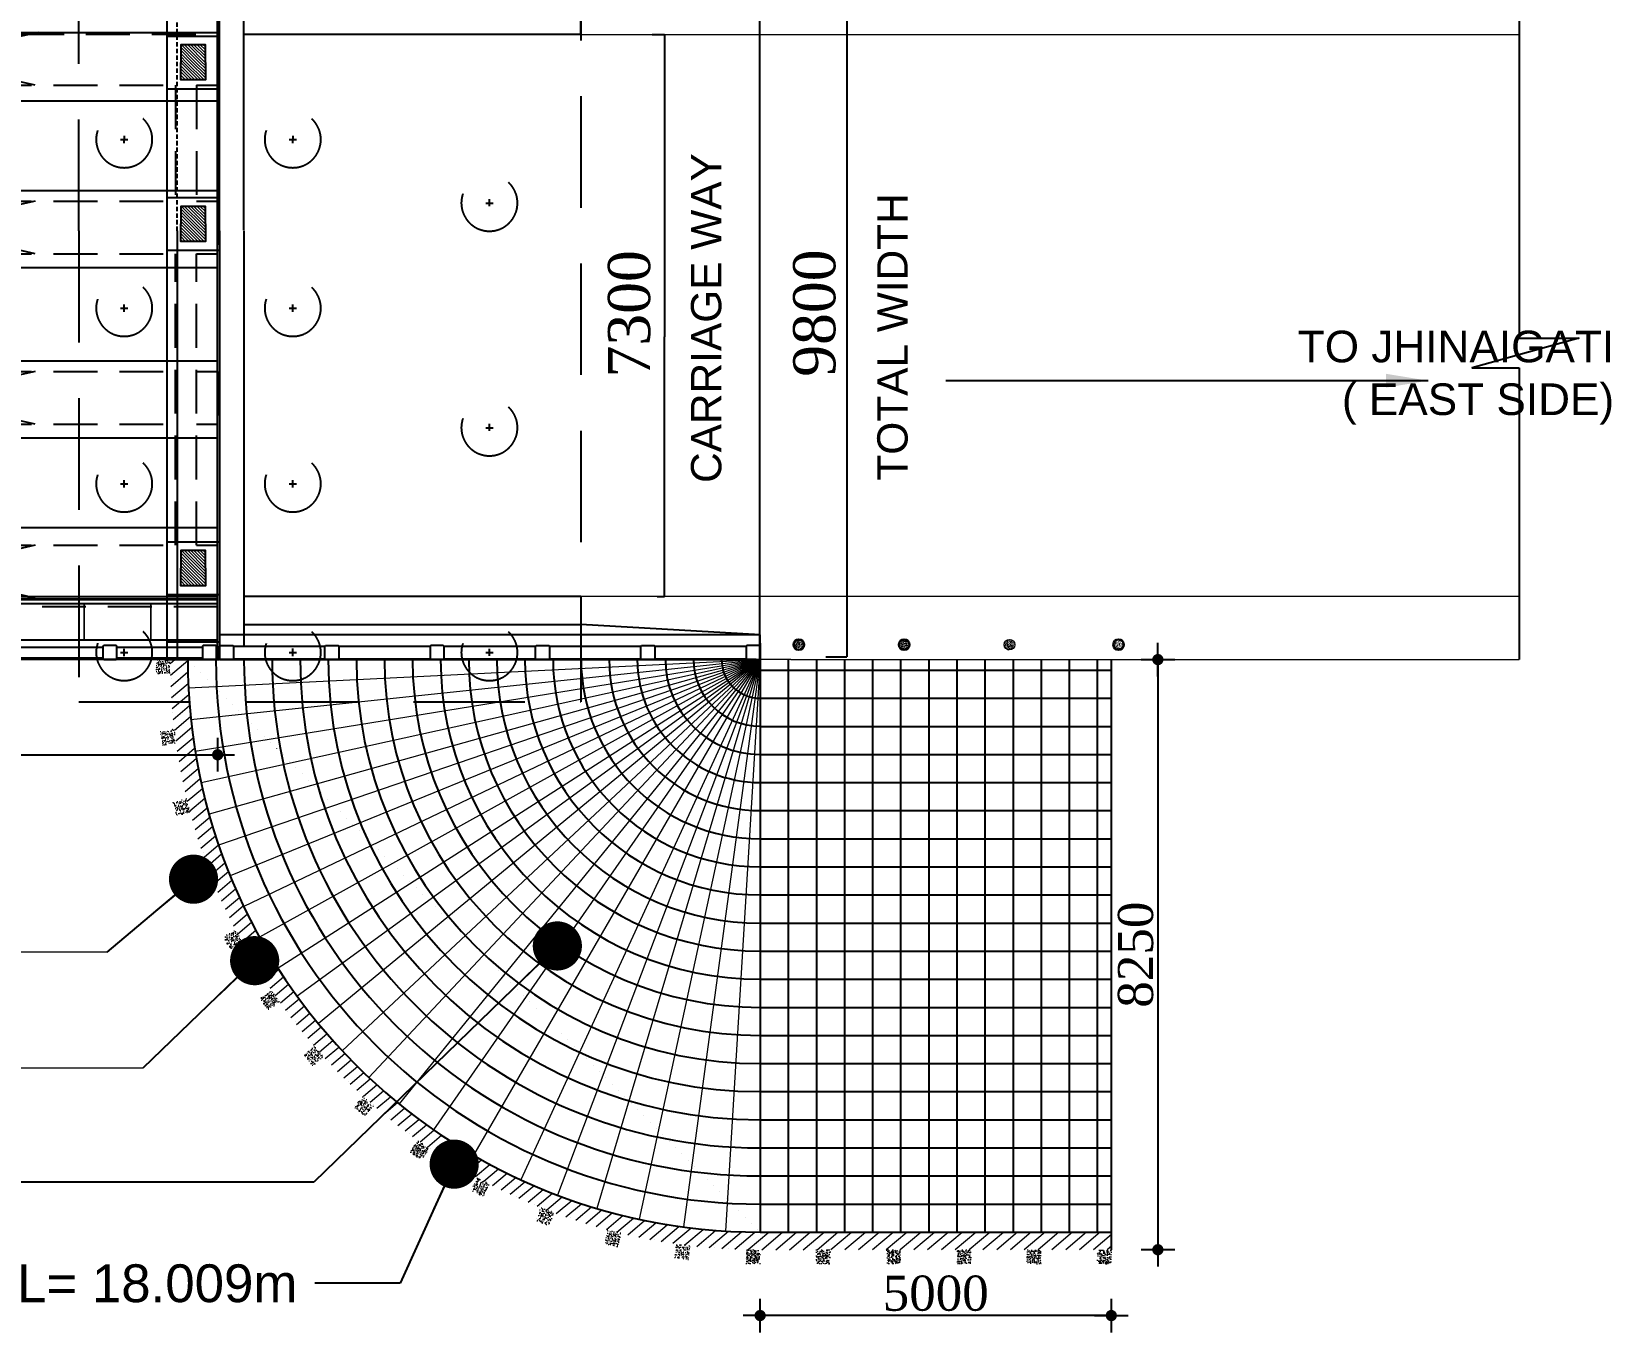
# Model space of a CAD drawing. Header units: millimetres. Extents: x 645430 to 1329725, y -477752 to 44877.
# Drawn here: x 693796 to 716291, y -256277 to -237761 of the extents above; entities that cross this region are included whole.
import ezdxf

# ---------------------------------------------------------------- set-up
doc = ezdxf.new("R2010")
doc.units = ezdxf.units.MM
doc.header["$LTSCALE"] = 250
doc.header["$PDMODE"] = 2
doc.linetypes.add('DASHED', pattern=[19.05, 12.7, -6.35])
doc.linetypes.add('DASHED2', pattern=[0.375, 0.25, -0.125])
for name, color, linetype in [('Abutment W Line', 200, 'Continuous'), ('Deck Slab', 11, 'Continuous'), ('dim', 4, 'Continuous'), ('Dimision', 4, 'Continuous'), ('Elevation', 21, 'Continuous'), ('Extra Line', 145, 'Continuous'), ('Girder Line', 7, 'Continuous'), ('hatch', 35, 'Continuous'), ('Hatching', 35, 'Continuous'), ('Pile', 11, 'Continuous'), ('Ralling', 6, 'Continuous'), ('Text', 7, 'Continuous')]:
    doc.layers.add(name, color=color, linetype=linetype)
for name, color, linetype, lineweight in [('Dimention', 7, 'Continuous', 25), ('duct', 151, 'Continuous', 13), ('Footpath', 22, 'Continuous', 20), ('Gurd Post', 231, 'Continuous', 30), ('hat2', 108, 'Continuous', 13), ('RL', 7, 'Continuous', 18)]:
    doc.layers.add(name, color=color, linetype=linetype, lineweight=lineweight)
doc.styles.add('ar', font='arial.ttf')
doc.styles.add('ROMANS', font='arial.ttf', dxfattribs={"height": 200})
doc.styles.get("Standard").update_dxf_attribs({"font": 'times.ttf'})
doc.dimstyles.new('ISO-125', dxfattribs={"dimtxt": 125, "dimasz": 1.2, "dimexe": 75, "dimexo": 75, "dimgap": 60, "dimtad": 1, "dimdec": 0, "dimtxsty": 'Standard', "dimblk": 'D_TIC', "dimcen": 52.5, "dimclrd": 256, "dimclre": 256, "dimclrt": 256, "dimadec": 0, "dimazin": 0, "dimtfac": 1, "dimtdec": 0, "dimtix": 1, "dimtmove": 0, "dimatfit": 3, "dimldrblk": 'DOT', "dimfxl": 75, "dimfxlon": 1, "dimlwd": -1, "dimarcsym": 0})
doc.dimstyles.new('ISO-25', dxfattribs={"dimtxt": 75, "dimasz": 45, "dimexe": 125, "dimexo": 75.625, "dimgap": 60, "dimtad": 1, "dimdec": 0, "dimtxsty": 'Standard', "dimblk": 'DOT', "dimcen": 52.5, "dimdle": 100, "dimclrd": 256, "dimclre": 256, "dimclrt": 256, "dimadec": 0, "dimazin": 0, "dimtfac": 1, "dimtdec": 0, "dimtix": 1, "dimtmove": 0, "dimatfit": 3, "dimldrblk": 'DOT', "dimfxl": 1, "dimlwd": -1, "dimarcsym": 0})
doc.dimstyles.get("Standard").update_dxf_attribs({"dimtxt": 0.5, "dimasz": 0.18, "dimexe": 0.18, "dimexo": 0.0625, "dimgap": 0.09, "dimtad": 0, "dimtih": 1, "dimtoh": 1, "dimdec": 4, "dimzin": 0, "dimdsep": 46, "dimtxsty": 'Standard', "dimcen": 0.09, "dimadec": 0, "dimazin": 0, "dimtfac": 1, "dimtdec": 4, "dimtofl": 0, "dimtmove": 0, "dimatfit": 3, "dimfxl": 1, "dimtolj": 1, "dimtzin": 0, "dimarcsym": 0})
pattern_1 = [(45, (9986524.455, 496088.378), (-22.097087, 22.097087), [])]
pattern_2 = [(45, (9986524.455, 493788.378), (-22.097087, 22.097087), [])]
pattern_3 = [(45, (9986524.455, 488888.378), (-22.097087, 22.097087), [])]

# ---------------------------------------------------------------- blocks, each defined once
blk = doc.blocks.new('*U259')
at = {"layer": 'duct'}
blk.add_line((472.5, -257.5), (472.5, 257.5), dxfattribs=at)
blk.add_lwpolyline([(-472.5, 257.5), (472.5, 257.5), (472.5, -257.5), (-472.5, -257.5)], close=True, dxfattribs=at)
blk = doc.blocks.new('*U260')
at = {"layer": 'duct', "color": 0, "linetype": 'ByBlock', "lineweight": -2}
for p in [(26600, 0), (27550, 0), (28500, 0)]:
    blk.add_blockref('*U259', p, dxfattribs=at)
blk = doc.blocks.new('*U261')
at = {"layer": 'Ralling'}
for p, q in [((-713, 75), (512, 75)), ((-713, -75), (512, -75))]:
    blk.add_line(p, q, dxfattribs=at)
blk.add_lwpolyline([(512, 88), (524, 100), (701, 100), (712, 88), (712, -88), (701, -100), (524, -100), (512, -88)], close=True, dxfattribs=at)
blk = doc.blocks.new('*U262')
at = {"layer": 'Ralling', "color": 0, "linetype": 'ByBlock', "lineweight": -2}
for p in [(26942, 0), (28360, 0)]:
    blk.add_blockref('*U261', p, dxfattribs=at)
blk = doc.blocks.new('30m deck')
at = {"layer": 'Deck Slab'}
for q in [(1085228, -338943), (1055228, -348743)]:
    blk.add_line((1085228, -348743), q, dxfattribs=at)
at = {"layer": 'Deck Slab', "lineweight": 0}
for p, q in [((1055228, -347843), (1085228, -347843)), ((1055228, -347893), (1085228, -347893))]:
    blk.add_line(p, q, dxfattribs=at)
at = {"layer": 'duct'}
for p, q in [((1055228, -347943), (1085228, -347943)), ((1055228, -348468), (1085228, -348468)), ((1055228, -348468), (1085228, -348468))]:
    blk.add_line(p, q, dxfattribs=at)
at = {"layer": 'Elevation', "ltscale": 10}
for q in [(1085228, -338943), (1085228, -338943), (1055228, -348743)]:
    blk.add_line((1085228, -348743), q, dxfattribs=at)
at = {"layer": 'Girder Line', "linetype": 'DASHED', "ltscale": 0.2}
for p, q in [((1085228, -340568), (1085228, -338943)), ((1085228, -348743), (1085228, -347118))]:
    blk.add_line(p, q, dxfattribs=at)
at = {"layer": 'Girder Line', "color": 6, "linetype": 'DASHED2', "ltscale": 10}
for p, q in [((1055228, -339843), (1085228, -339843)), ((1082678, -339818), (1081628, -340043)), ((1082628, -340568), (1081628, -340343)), ((1071642, -340568), (1084628, -340568)), ((1084628, -340568), (1084628, -342218)), ((1084928, -340568), (1085228, -340568)), ((1084928, -340568), (1084928, -342218)), ((1085228, -347118), (1085228, -341443)), ((1071642, -342218), (1084628, -342218)), ((1082628, -342218), (1081628, -342443)), ((1084928, -342218), (1085228, -342218)), ((1085228, -342218), (1085228, -342968)), ((1082628, -342968), (1081628, -342743)), ((1071642, -342968), (1084628, -342968)), ((1084628, -347118), (1084628, -342968)), ((1084928, -347118), (1084928, -342968)), ((1084928, -342968), (1085228, -342968)), ((1071642, -344643), (1084628, -344643)), ((1082628, -344643), (1081628, -344868)), ((1084928, -344643), (1085228, -344643)), ((1085228, -344643), (1085228, -345393)), ((1082628, -345393), (1081628, -345168)), ((1071642, -345393), (1084628, -345393)), ((1084928, -345393), (1085228, -345393)), ((1071642, -347118), (1084628, -347118)), ((1082628, -347118), (1081628, -347343)), ((1084928, -347118), (1085228, -347118)), ((1082628, -347868), (1081628, -347643)), ((1085228, -347993), (1071229, -347993))]:
    blk.add_line(p, q, dxfattribs=at)
at = {"layer": 'Girder Line', "linetype": 'Continuous', "ltscale": 0.2}
for p, q in [((1071229, -339818), (1085228, -339818)), ((1071642, -340793), (1085228, -340793)), ((1071642, -342068), (1085228, -342068)), ((1085228, -343168), (1071642, -343168)), ((1071642, -344493), (1085228, -344493)), ((1085228, -345593), (1071642, -345593)), ((1085228, -346868), (1071642, -346868)), ((1071229, -347868), (1085228, -347868))]:
    blk.add_line(p, q, dxfattribs=at)
at = {"layer": 'duct'}
blk.add_blockref('*U260', (1056253, -348206), dxfattribs=at)
at = {"layer": 'Ralling', "xscale": -1, "rotation": 180}
blk.add_blockref('*U262', (1056140, -348643), dxfattribs=at)
blk = doc.blocks.new('6 ABUT P')
at = {"layer": 'hatch', "linetype": 'Continuous', "lineweight": 13}
h = blk.add_hatch(dxfattribs=at)
h.set_pattern_fill('ANSI31', color=256, scale=250, style=0)
h.set_pattern_definition(pattern_1)
h.paths.add_polyline_path([(10269019, 282427), (10268669, 282427), (10268669, 282677), (10269019, 282677)])
h = blk.add_hatch(dxfattribs=at)
h.set_pattern_fill('ANSI31', color=256, scale=250, style=0)
h.set_pattern_definition(pattern_1)
h.paths.add_polyline_path([(10269019, 282427), (10268669, 282427), (10268669, 282177), (10269019, 282177)])
h = blk.add_hatch(dxfattribs=at)
h.set_pattern_fill('ANSI31', color=256, scale=250, style=0)
h.set_pattern_definition(pattern_2)
h.paths.add_polyline_path([(10269019, 280127), (10268669, 280127), (10268669, 280377), (10269019, 280377)])
h = blk.add_hatch(dxfattribs=at)
h.set_pattern_fill('ANSI31', color=256, scale=250, style=0)
h.set_pattern_definition(pattern_2)
h.paths.add_polyline_path([(10269019, 280127), (10268669, 280127), (10268669, 279877), (10269019, 279877)])
h = blk.add_hatch(dxfattribs=at)
h.set_pattern_fill('ANSI31', color=256, scale=250, style=0)
h.set_pattern_definition(pattern_3)
h.paths.add_polyline_path([(10269019, 275227), (10268669, 275227), (10268669, 275477), (10269019, 275477)])
h = blk.add_hatch(dxfattribs=at)
h.set_pattern_fill('ANSI31', color=256, scale=250, style=0)
h.set_pattern_definition(pattern_3)
h.paths.add_polyline_path([(10269019, 275227), (10268669, 275227), (10268669, 274977), (10269019, 274977)])
at = {"layer": 'Abutment W Line', "ltscale": 5}
for p, q in [((10260769, 283715), (10260769, 283377)), ((10269219, 283727), (10268469, 283727)), ((10268469, 280027), (10268469, 283727)), ((10269219, 283727), (10269219, 273927)), ((10268119, 280039), (10268119, 283539)), ((10269219, 283477), (10268469, 283477)), ((10268119, 283227), (10263324, 283227)), ((10263324, 282827), (10263324, 283227)), ((10268119, 282827), (10263324, 282827)), ((10268119, 280027), (10268119, 274127)), ((10268469, 280027), (10268469, 273927)), ((10263324, 274827), (10263324, 274427)), ((10268119, 274827), (10263324, 274827)), ((10260769, 273939), (10260769, 274277)), ((10268119, 274427), (10263324, 274427)), ((10269219, 274177), (10268469, 274177)), ((10269219, 273927), (10268469, 273927))]:
    blk.add_line(p, q, dxfattribs=at)
at = {"layer": 'Abutment W Line', "linetype": 'DASHED2'}
blk.add_line((10269069, 280027), (10269069, 283727), dxfattribs=at)
at = {"layer": 'Abutment W Line'}
for p, q in [((10260769, 283377), (10263324, 283227)), ((10260769, 274277), (10263324, 274427))]:
    blk.add_line(p, q, dxfattribs=at)
at = {"layer": 'Extra Line'}
for p, q in [((10264624, 283667), (10264624, 283587)), ((10267424, 283680), (10267424, 283600)), ((10269824, 283680), (10269824, 283575)), ((10264676, 283627), (10264571, 283627)), ((10267476, 283627), (10267371, 283627)), ((10269876, 283627), (10269771, 283627)), ((10267476, 281327), (10267371, 281327)), ((10267476, 281327), (10267371, 281327)), ((10267424, 281380), (10267424, 281327)), ((10267424, 281275), (10267424, 281327)), ((10269876, 281327), (10269771, 281327)), ((10269876, 281327), (10269771, 281327)), ((10269824, 281380), (10269824, 281327)), ((10269824, 281275), (10269824, 281327)), ((10264676, 280425), (10264571, 280425)), ((10264676, 280425), (10264571, 280425)), ((10264624, 280379), (10264624, 280478)), ((10269824, 278875), (10269824, 278980)), ((10269876, 278927), (10269771, 278927)), ((10264676, 277227), (10264571, 277227)), ((10264676, 277227), (10264571, 277227)), ((10264624, 277181), (10264624, 277280)), ((10269824, 276375), (10269824, 276480)), ((10269876, 276427), (10269771, 276427)), ((10264676, 274027), (10264571, 274027)), ((10264624, 273981), (10264624, 274080)), ((10267476, 274027), (10267371, 274027)), ((10267424, 273974), (10267424, 274082)), ((10269876, 274027), (10269771, 274027)), ((10269824, 273975), (10269824, 274080))]:
    blk.add_line(p, q, dxfattribs=at)
at = {"layer": 'hatch', "linetype": 'Continuous', "lineweight": 25}
for p, q in [((10269219, 282802), (10268469, 282802)), ((10269219, 282052), (10268469, 282052)), ((10269219, 280502), (10268469, 280502)), ((10269219, 279752), (10268469, 279752)), ((10269219, 275602), (10268469, 275602)), ((10269219, 274852), (10268469, 274852))]:
    blk.add_line(p, q, dxfattribs=at)
for points in [[(10268669, 282427), (10268669, 282677), (10269019, 282677), (10269019, 282427)], [(10268669, 282427), (10268669, 282177), (10269019, 282177), (10269019, 282427)], [(10268669, 280127), (10268669, 280377), (10269019, 280377), (10269019, 280127)], [(10268669, 280127), (10268669, 279877), (10269019, 279877), (10269019, 280127)], [(10268669, 275227), (10268669, 275477), (10269019, 275477), (10269019, 275227)], [(10268669, 275227), (10268669, 274977), (10269019, 274977), (10269019, 275227)]]:
    blk.add_lwpolyline(points, dxfattribs=at)
at = {"layer": 'Pile', "linetype": 'DASHED', "ltscale": 0.5}
for p, q in [((10263324, 284327), (10263324, 273327)), ((10270469, 284327), (10263324, 284327)), ((10270469, 280027), (10270469, 284327)), ((10270469, 280027), (10270469, 273327)), ((10270469, 273327), (10263324, 273327))]:
    blk.add_line(p, q, dxfattribs=at)
at = {"layer": 'Pile', "linetype": 'DASHED', "ltscale": 2}
for p, q in [((10269069, 280027), (10269069, 273927)), ((10267424, 278875), (10267424, 278980)), ((10267476, 278927), (10267371, 278927)), ((10267424, 276375), (10267424, 276480)), ((10267476, 276427), (10267371, 276427))]:
    blk.add_line(p, q, dxfattribs=at)
at = {"layer": 'Pile', "linetype": 'DASHED', "ltscale": 0.5}
for centre in [(10264624, 283628), (10267424, 283628), (10269824, 283628), (10267424, 281328), (10269824, 281328), (10264624, 280425), (10267424, 278928), (10269824, 278928), (10264624, 277227), (10267424, 276428), (10269824, 276428), (10264624, 274027), (10267424, 274027), (10269824, 274028)]:
    blk.add_circle(centre, 400, dxfattribs=at)
at = {"layer": 'Ralling'}
for p, q in [((10268457, 283727), (10260824, 283727)), ((10260824, 283727), (10268469, 283727)), ((10262269, 283715), (10260969, 283715)), ((10263769, 283715), (10262469, 283715)), ((10265269, 283715), (10263969, 283715)), ((10266769, 283715), (10265469, 283715)), ((10268269, 283715), (10266969, 283715)), ((10262269, 283539), (10260969, 283539)), ((10263769, 283539), (10262469, 283539)), ((10265269, 283539), (10263969, 283539)), ((10266769, 283539), (10265469, 283539)), ((10268269, 283539), (10266969, 283539)), ((10260769, 283377), (10268469, 283377)), ((10260769, 274277), (10268469, 274277)), ((10262269, 274115), (10260969, 274115)), ((10263769, 274115), (10262469, 274115)), ((10265269, 274115), (10263969, 274115)), ((10266769, 274115), (10265469, 274115)), ((10268269, 274115), (10266969, 274115)), ((10268457, 273927), (10260824, 273927)), ((10260824, 273927), (10268469, 273927)), ((10262269, 273939), (10260969, 273939)), ((10263769, 273939), (10262469, 273939)), ((10265269, 273939), (10263969, 273939)), ((10266769, 273939), (10265469, 273939)), ((10268269, 273939), (10266969, 273939))]:
    blk.add_line(p, q, dxfattribs=at)
for points in [[(10260781, 283527), (10260957, 283527), (10260969, 283539), (10260969, 283715), (10260957, 283727), (10260781, 283727), (10260769, 283715), (10260769, 283539)], [(10262457, 283527), (10262281, 283527), (10262269, 283539), (10262269, 283715), (10262281, 283727), (10262457, 283727), (10262469, 283715), (10262469, 283539)], [(10263957, 283527), (10263781, 283527), (10263769, 283539), (10263769, 283715), (10263781, 283727), (10263957, 283727), (10263969, 283715), (10263969, 283539)], [(10265281, 283527), (10265457, 283527), (10265469, 283539), (10265469, 283715), (10265457, 283727), (10265281, 283727), (10265269, 283715), (10265269, 283539)], [(10266957, 283527), (10266781, 283527), (10266769, 283539), (10266769, 283715), (10266781, 283727), (10266957, 283727), (10266969, 283715), (10266969, 283539)], [(10268457, 283527), (10268281, 283527), (10268269, 283539), (10268269, 283715), (10268281, 283727), (10268457, 283727), (10268469, 283715), (10268469, 283539)], [(10260781, 274127), (10260957, 274127), (10260969, 274115), (10260969, 273939), (10260957, 273927), (10260781, 273927), (10260769, 273939), (10260769, 274115)], [(10262457, 274127), (10262281, 274127), (10262269, 274115), (10262269, 273939), (10262281, 273927), (10262457, 273927), (10262469, 273939), (10262469, 274115)], [(10263957, 274127), (10263781, 274127), (10263769, 274115), (10263769, 273939), (10263781, 273927), (10263957, 273927), (10263969, 273939), (10263969, 274115)], [(10265281, 274127), (10265457, 274127), (10265469, 274115), (10265469, 273939), (10265457, 273927), (10265281, 273927), (10265269, 273939), (10265269, 274115)], [(10266957, 274127), (10266781, 274127), (10266769, 274115), (10266769, 273939), (10266781, 273927), (10266957, 273927), (10266969, 273939), (10266969, 274115)], [(10268457, 274127), (10268281, 274127), (10268269, 274115), (10268269, 273939), (10268281, 273927), (10268457, 273927), (10268469, 273939), (10268469, 274115)]]:
    blk.add_lwpolyline(points, close=True, dxfattribs=at)
blk = doc.blocks.new('*U189')
at = {"layer": 'Footpath', "ltscale": 0.5}
h = blk.add_hatch(dxfattribs=at)
h.set_pattern_fill('AR-CONC', color=1, scale=0.4, angle=0.0004)
h.set_pattern_definition([(50.000418, (-632615.806, -86666.36), (72.873914, -6.375103), [7.62, -83.82]), (355.000418, (-632615.806, -86666.36), (-14.097926, 76.422635), [6.096, -67.056234]), (100.451862, (-632609.73, -86666.89), (58.775988, 70.047529), [6.4760035, -71.236098]), (46.184618, (-632615.81, -86646.04), (108.431739, -16.816141), [11.43, -125.73]), (96.635975, (-632606.77, -86647.44), (94.960932, 98.971142), [9.71401, -106.854243]), (351.184569, (-632615.81, -86646.04), (94.960932, 98.971142), [9.143987, -100.583893]), (21.000418, (-632605.646, -86651.12), (60.6460547, -40.905637), [7.62, -83.82]), (326.000418, (-632605.646, -86651.12), (24.720274, 73.675367), [6.096, -67.056]), (71.451863, (-632600.59, -86654.53), (85.366329, 32.76973), [6.4760035, -71.235975]), (37.5004176, (-632615.806, -86666.362), (1.2351948, 33.8220246), [0, -66.2432, 0, -68.072, 0, -67.31]), (7.5004176, (-632615.806, -86666.36), (26.727573, 40.0724247), [0, -38.8112, 0, -64.7192, 0, -25.654]), (327.5004176, (-632638.463, -86666.362), (54.2362548, -2.2911023), [0, -25.4, 0, -79.248, 0, -105.156]), (317.500418, (-632648.623, -86666.36), (59.2515984, 10.1710283), [0, -33.02, 0, -52.6288, 0, -74.676])])
h.paths.add_polyline_path([(200, 200), (0, 200), (0, 0), (200, 0)])
at = {"layer": 'Footpath', "color": 1, "ltscale": 0.5, "const_width": 0.1}
blk.add_lwpolyline([(0, 200), (200, 200), (200, 0), (0, 0), (0, 200)], dxfattribs=at)
blk = doc.blocks.new('*U190')
at = {"color": 0, "linetype": 'ByBlock', "lineweight": -2, "transparency": 16777216}
for p, rotation in [((624950, 84095), 359.999582372888), ((625950, 84095), 359.999582372888), ((626950, 84095), 359.999582372888), ((627950, 84095), 359.999582372888), ((628950, 84095), 359.999582372888), ((629950, 84095), 359.999582372888), ((630947, 84036), 353.1790738681962), ((631931, 83858), 346.3581477354862), ((632886, 83565), 339.5372216027764), ((633800, 83161), 332.7162954700663), ((634660, 82651), 325.8953693373563), ((635452, 82042), 319.0744432046463), ((636167, 81344), 312.2535170719363), ((636794, 80565), 305.4325909392263), ((637324, 79718), 298.6116648065165), ((637749, 78814), 291.7907386738066), ((638064, 77865), 284.9698125410965), ((638265, 76886), 278.1488864083865), ((638347, 75890), 271.3279602756766)]:
    blk.add_blockref('*U189', p, dxfattribs=dict(at, rotation=rotation))
blk = doc.blocks.new('_Dot')
at = {"color": 0, "linetype": 'ByBlock', "lineweight": -2}
blk.add_line((-0.5, 0), (-1, 0), dxfattribs=at)
at = {"color": 0, "linetype": 'ByBlock', "const_width": 0.5}
blk.add_lwpolyline([(-0.25, 0, 1), (0.25, 0, 1)], format="xyb", close=True, dxfattribs=at)
blk = doc.blocks.new('D_TIC')
at = {"layer": 'Dimision', "ltscale": 5}
for p, q in [((0, 60), (0, -60)), ((-60, 0), (60, 0))]:
    blk.add_line(p, q, dxfattribs=at)
at = {"layer": 'Dimision', "ltscale": 5, "const_width": 20}
blk.add_lwpolyline([(-10, 0, 1), (10, 0, 1)], format="xyb", close=True, dxfattribs=at)
blk = doc.blocks.new('*D197')
at = {"layer": 'Defpoints', "color": 0, "ltscale": 10, "transparency": 16777216}
for p in [(696445, -245799), (666445, -245949), (696445, -248055)]:
    blk.add_point(p, dxfattribs=at)
at = {"layer": 'dim', "lineweight": -2, "ltscale": 10, "transparency": 16777216}
for p, q in [((666445, -247980), (666445, -248130)), ((696445, -247980), (696445, -248130))]:
    blk.add_line(p, q, dxfattribs=at)
at = {"layer": 'dim', "ltscale": 10, "transparency": 16777216}
blk.add_line((666449, -248055), (696441, -248055), dxfattribs=at)
at = {"layer": 'dim', "ltscale": 10, "transparency": 16777216, "xscale": 4, "yscale": 4, "zscale": 4, "rotation": 180}
blk.add_blockref('D_TIC', (666445, -248055), dxfattribs=at)
at = {"layer": 'dim', "ltscale": 10, "transparency": 16777216, "xscale": 4, "yscale": 4, "zscale": 4}
blk.add_blockref('D_TIC', (696445, -248055), dxfattribs=at)
at = {"layer": 'dim', "ltscale": 10, "transparency": 16777216, "insert": (681445, -247546), "char_height": 500, "attachment_point": 5}
blk.add_mtext('{\\H1.75x;30000}', dxfattribs=at)
blk = doc.blocks.new('*D203')
at = {"layer": 'Defpoints', "color": 0, "ltscale": 10, "transparency": 16777216}
for p in [(704170, -255100, -8669), (709170, -255100, -8669), (704170, -256037)]:
    blk.add_point(p, dxfattribs=at)
at = {"layer": 'dim', "lineweight": -2, "ltscale": 10, "transparency": 16777216}
for p, q in [((704170, -256094), (704170, -256112)), ((709170, -256094), (709170, -256112))]:
    blk.add_line(p, q, dxfattribs=at)
at = {"layer": 'dim', "ltscale": 10, "transparency": 16777216}
blk.add_line((709166, -256037), (704174, -256037), dxfattribs=at)
at = {"layer": 'dim', "ltscale": 10, "transparency": 16777216, "xscale": 4, "yscale": 4, "zscale": 4, "rotation": 180}
blk.add_blockref('D_TIC', (704170, -256037), dxfattribs=at)
at = {"layer": 'dim', "ltscale": 10, "transparency": 16777216, "xscale": 4, "yscale": 4, "zscale": 4}
blk.add_blockref('D_TIC', (709170, -256037), dxfattribs=at)
at = {"layer": 'dim', "ltscale": 10, "transparency": 16777216, "insert": (706670, -255722), "char_height": 500, "attachment_point": 5}
blk.add_mtext('5000', dxfattribs=at)
blk = doc.blocks.new('*D206')
at = {"layer": 'Defpoints', "color": 0, "ltscale": 10, "transparency": 16777216}
for p in [(709174, -246700, -17338), (709170, -255100, -8669), (709833, -255100)]:
    blk.add_point(p, dxfattribs=at)
at = {"layer": 'dim', "ltscale": 10, "transparency": 16777216}
blk.add_line((709833, -246704), (709833, -255096), dxfattribs=at)
at = {"layer": 'dim', "lineweight": -2, "ltscale": 10, "transparency": 16777216}
for p, q in [((709901, -246700), (709908, -246700)), ((709895, -255100), (709908, -255100))]:
    blk.add_line(p, q, dxfattribs=at)
at = {"layer": 'dim', "ltscale": 10, "transparency": 16777216, "xscale": 4, "yscale": 4, "zscale": 4}
for p, rotation in [((709833, -246700), 90), ((709833, -255100), 270)]:
    blk.add_blockref('D_TIC', p, dxfattribs=dict(at, rotation=rotation))
at = {"layer": 'dim', "ltscale": 10, "transparency": 16777216, "insert": (709518, -250900), "char_height": 500, "attachment_point": 5, "rotation": 90}
blk.add_mtext('8250', dxfattribs=at)

msp = doc.modelspace()

# ---------------------------------------------------------------- hatches: boundary and pattern name
at = {"layer": 'Footpath', "lineweight": 13, "ltscale": 250}
h = msp.add_hatch(dxfattribs=at)
h.set_pattern_fill('ANSI31', color=256, scale=40, angle=-4.73179)
h.set_pattern_definition([(40.2682136, (-8741768.97, -764120), (-82.0885543, 96.9044336), [])])
edge = h.paths.add_edge_path()
edge.add_line((709170.2, -255095.8), (709173.9, -254846.6))
edge.add_line((709173.9, -254846.6), (704170.4, -254850.5))
edge.add_line((704170.4, -254850.5), (704170.4, -254850.5))
edge.add_line((704170.4, -254850.5), (704170.4, -254850.5))
edge.add_arc((704171.2, -246699.7), 8150.8, -179.99774, -90.00571, ccw=False)
edge.add_line((696020.4, -246700), (695770.4, -246700))
edge.add_arc((704170.4, -246700), 8400, -179.99999, -90.00001)
edge.add_line((704170.4, -255100), (709170.2, -255095.8))
at = {"layer": 'Hatching', "linetype": 'Continuous', "lineweight": 20, "ltscale": 250}
h = msp.add_hatch(dxfattribs=at)
h.set_pattern_fill('AR-CONC', color=256, scale=5, angle=-4.73179, style=0)
h.set_pattern_definition([(45.2682136, (-8619429.825, -711050.703), (35.48195436, -6.08530318), [3.75, -41.25]), (350.2682136, (-8619429.825, -711050.703), (-3.8114525, 38.05371436), [3, -33]), (95.71965808, (-8619426.868, -711051.21), (31.67050171, 31.9684108), [3.1870096, -35.0571056]), (41.4524136, (-8619429, -711040.737), (52.49750073, -12.64966968), [5.625, -61.875]), (91.9038491, (-8619424.625, -711041.79), (50.59164114, 44.68485034), [4.7805171, -52.585688]), (346.4523776, (-8619429, -711040.737), (50.5916411, 44.6848503), [4.5, -49.50000005]), (16.2682136, (-8619424.223, -711043.64), (28.083003005, -22.52431891), [3.75, -41.25]), (321.2682136, (-8619424.223, -711043.64), (15.11523533, 35.13035735), [3, -33]), (66.71965836, (-8619421.883, -711045.518), (43.19823796, 12.60603839), [3.1870095, -35.0571056]), (32.76821362, (-8619429.825, -711050.703), (1.978964718, 16.537809669), [0, -32.6, 0, -33.5, 0, -33.125]), (2.76821362, (-8619429.825, -711050.703), (14.735425737, 18.568324597), [0, -19.1, 0, -31.85, 0, -12.625]), (322.76821362, (-8619440.937, -711049.783), (26.507123327, -3.32568819), [0, -12.5, 0, -39, 0, -51.75]), (312.76821362, (-8619445.92, -711049.37), (29.47281705, 2.58279771), [0, -16.25, 0, -25.9, 0, -36.75])])
h.paths.add_polyline_path([(704645.5, -246487.8, -1), (704795.5, -246487.8, -1)])
h = msp.add_hatch(dxfattribs=at)
h.set_pattern_fill('AR-CONC', color=256, scale=5, angle=-4.73179, style=0)
h.set_pattern_definition([(45.2682136, (-8619281.34, -709256.838), (35.48195436, -6.08530318), [3.75, -41.25]), (350.2682136, (-8619281.34, -709256.838), (-3.8114525, 38.05371436), [3, -33]), (95.71965808, (-8619278.383, -709257.345), (31.67050171, 31.9684108), [3.1870096, -35.0571056]), (41.4524136, (-8619280.515, -709246.87), (52.49750073, -12.64966968), [5.625, -61.875]), (91.9038491, (-8619276.14, -709247.926), (50.59164114, 44.68485034), [4.7805171, -52.585688]), (346.4523776, (-8619280.515, -709246.87), (50.5916411, 44.6848503), [4.5, -49.50000005]), (16.2682136, (-8619275.738, -709249.776), (28.083003005, -22.52431891), [3.75, -41.25]), (321.2682136, (-8619275.74, -709249.776), (15.11523533, 35.13035735), [3, -33]), (66.71965836, (-8619273.398, -709251.653), (43.19823796, 12.60603839), [3.1870095, -35.0571056]), (32.76821362, (-8619281.34, -709256.838), (1.978964718, 16.537809669), [0, -32.6, 0, -33.5, 0, -33.125]), (2.76821362, (-8619281.34, -709256.838), (14.735425737, 18.568324597), [0, -19.1, 0, -31.85, 0, -12.625]), (322.76821362, (-8619292.452, -709255.918), (26.507123327, -3.32568819), [0, -12.5, 0, -39, 0, -51.75]), (312.76821362, (-8619297.435, -709255.506), (29.47281705, 2.58279771), [0, -16.25, 0, -25.9, 0, -36.75])])
h.paths.add_polyline_path([(704645.5, -246487.8, -1), (704795.5, -246487.8, -1)])
h = msp.add_hatch(dxfattribs=at)
h.set_pattern_fill('AR-CONC', color=256, scale=5, angle=-4.73179, style=0)
h.set_pattern_definition([(45.2682136, (-8620924.712, -710926.966), (35.48195436, -6.08530318), [3.75, -41.25]), (350.2682136, (-8620924.712, -710926.966), (-3.8114525, 38.05371436), [3, -33]), (95.71965808, (-8620921.755, -710927.473), (31.67050171, 31.9684108), [3.1870096, -35.0571056]), (41.4524136, (-8620923.887, -710917), (52.49750073, -12.64966968), [5.625, -61.875]), (91.9038491, (-8620919.51, -710918.054), (50.59164114, 44.68485034), [4.7805171, -52.585688]), (346.4523776, (-8620923.89, -710917), (50.5916411, 44.6848503), [4.5, -49.50000005]), (16.2682136, (-8620919.11, -710919.904), (28.083003005, -22.52431891), [3.75, -41.25]), (321.2682136, (-8620919.11, -710919.904), (15.11523533, 35.13035735), [3, -33]), (66.71965836, (-8620916.77, -710921.78), (43.19823796, 12.60603839), [3.1870095, -35.0571056]), (32.76821362, (-8620924.712, -710926.966), (1.978964718, 16.537809669), [0, -32.6, 0, -33.5, 0, -33.125]), (2.76821362, (-8620924.712, -710926.966), (14.735425737, 18.568324597), [0, -19.1, 0, -31.85, 0, -12.625]), (322.76821362, (-8620935.824, -710926.046), (26.507123327, -3.32568819), [0, -12.5, 0, -39, 0, -51.75]), (312.76821362, (-8620940.807, -710925.634), (29.47281705, 2.58279771), [0, -16.25, 0, -25.9, 0, -36.75])])
h.paths.add_polyline_path([(706145.5, -246487.8, -1), (706295.5, -246487.8, -1)])
h = msp.add_hatch(dxfattribs=at)
h.set_pattern_fill('AR-CONC', color=256, scale=5, angle=-4.73179, style=0)
h.set_pattern_definition([(45.2682136, (-8620776.228, -709133.1), (35.48195436, -6.08530318), [3.75, -41.25]), (350.2682136, (-8620776.228, -709133.1), (-3.8114525, 38.05371436), [3, -33]), (95.71965808, (-8620773.27, -709133.608), (31.67050171, 31.9684108), [3.1870096, -35.0571056]), (41.4524136, (-8620775.403, -709123.135), (52.49750073, -12.64966968), [5.625, -61.875]), (91.9038491, (-8620771.03, -709124.19), (50.59164114, 44.68485034), [4.7805171, -52.585688]), (346.4523776, (-8620775.403, -709123.135), (50.5916411, 44.6848503), [4.5, -49.50000005]), (16.2682136, (-8620770.626, -709126.04), (28.083003005, -22.52431891), [3.75, -41.25]), (321.2682136, (-8620770.626, -709126.04), (15.11523533, 35.13035735), [3, -33]), (66.71965836, (-8620768.286, -709127.916), (43.19823796, 12.60603839), [3.1870095, -35.0571056]), (32.76821362, (-8620776.228, -709133.101), (1.978964718, 16.537809669), [0, -32.6, 0, -33.5, 0, -33.125]), (2.76821362, (-8620776.228, -709133.1), (14.735425737, 18.568324597), [0, -19.1, 0, -31.85, 0, -12.625]), (322.76821362, (-8620787.34, -709132.181), (26.507123327, -3.32568819), [0, -12.5, 0, -39, 0, -51.75]), (312.76821362, (-8620792.323, -709131.769), (29.47281705, 2.58279771), [0, -16.25, 0, -25.9, 0, -36.75])])
h.paths.add_polyline_path([(706145.5, -246487.8, -1), (706295.5, -246487.8, -1)])
h = msp.add_hatch(dxfattribs=at)
h.set_pattern_fill('AR-CONC', color=256, scale=5, angle=-4.73179, style=0)
h.set_pattern_definition([(45.2682136, (-8617987.756, -711170.068), (35.48195436, -6.08530318), [3.75, -41.25]), (350.2682136, (-8617987.756, -711170.068), (-3.8114525, 38.05371436), [3, -33]), (95.71965808, (-8617984.8, -711170.575), (31.67050171, 31.9684108), [3.1870096, -35.0571056]), (41.4524136, (-8617986.93, -711160.102), (52.49750073, -12.64966968), [5.625, -61.875]), (91.9038491, (-8617982.557, -711161.156), (50.59164114, 44.68485034), [4.7805171, -52.585688]), (346.4523776, (-8617986.93, -711160.1), (50.5916411, 44.6848503), [4.5, -49.50000005]), (16.2682136, (-8617982.155, -711163.006), (28.083003005, -22.52431891), [3.75, -41.25]), (321.2682136, (-8617982.155, -711163.006), (15.11523533, 35.13035735), [3, -33]), (66.71965836, (-8617979.814, -711164.883), (43.19823796, 12.60603839), [3.1870095, -35.0571056]), (32.76821362, (-8617987.756, -711170.068), (1.978964718, 16.537809669), [0, -32.6, 0, -33.5, 0, -33.125]), (2.76821362, (-8617987.756, -711170.068), (14.735425737, 18.568324597), [0, -19.1, 0, -31.85, 0, -12.625]), (322.76821362, (-8617998.868, -711169.148), (26.507123327, -3.32568819), [0, -12.5, 0, -39, 0, -51.75]), (312.76821362, (-8618003.851, -711168.736), (29.47281705, 2.58279771), [0, -16.25, 0, -25.9, 0, -36.75])])
h.paths.add_polyline_path([(709198.5, -246487.8, -1), (709348.5, -246487.8, -1)])
at = {"layer": 'RL', "ltscale": 0.5}
h = msp.add_hatch(dxfattribs=at)
h.set_pattern_fill('AR-CONC', color=256, scale=5, angle=-4.73179, style=0)
h.set_pattern_definition([(45.2682136, (-8619429.825, -711050.703), (35.48195436, -6.08530318), [3.75, -41.25]), (350.2682136, (-8619429.825, -711050.703), (-3.8114525, 38.05371436), [3, -33]), (95.71965808, (-8619426.868, -711051.21), (31.67050171, 31.9684108), [3.1870096, -35.0571056]), (41.4524136, (-8619429, -711040.737), (52.49750073, -12.64966968), [5.625, -61.875]), (91.9038491, (-8619424.625, -711041.79), (50.59164114, 44.68485034), [4.7805171, -52.585688]), (346.4523776, (-8619429, -711040.737), (50.5916411, 44.6848503), [4.5, -49.50000005]), (16.2682136, (-8619424.223, -711043.64), (28.083003005, -22.52431891), [3.75, -41.25]), (321.2682136, (-8619424.223, -711043.64), (15.11523533, 35.13035735), [3, -33]), (66.71965836, (-8619421.883, -711045.518), (43.19823796, 12.60603839), [3.1870095, -35.0571056]), (32.76821362, (-8619429.825, -711050.703), (1.978964718, 16.537809669), [0, -32.6, 0, -33.5, 0, -33.125]), (2.76821362, (-8619429.825, -711050.703), (14.735425737, 18.568324597), [0, -19.1, 0, -31.85, 0, -12.625]), (322.76821362, (-8619440.937, -711049.783), (26.507123327, -3.32568819), [0, -12.5, 0, -39, 0, -51.75]), (312.76821362, (-8619445.92, -711049.37), (29.47281705, 2.58279771), [0, -16.25, 0, -25.9, 0, -36.75])])
h.paths.add_polyline_path([(707645.5, -246487.8, -1), (707795.5, -246487.8, -1)])
h = msp.add_hatch(dxfattribs=at)
h.set_pattern_fill('AR-CONC', color=256, scale=5, angle=-4.73179, style=0)
h.set_pattern_definition([(45.2682136, (-8619281.34, -709256.838), (35.48195436, -6.08530318), [3.75, -41.25]), (350.2682136, (-8619281.34, -709256.838), (-3.8114525, 38.05371436), [3, -33]), (95.71965808, (-8619278.383, -709257.345), (31.67050171, 31.9684108), [3.1870096, -35.0571056]), (41.4524136, (-8619280.515, -709246.87), (52.49750073, -12.64966968), [5.625, -61.875]), (91.9038491, (-8619276.14, -709247.926), (50.59164114, 44.68485034), [4.7805171, -52.585688]), (346.4523776, (-8619280.515, -709246.87), (50.5916411, 44.6848503), [4.5, -49.50000005]), (16.2682136, (-8619275.738, -709249.776), (28.083003005, -22.52431891), [3.75, -41.25]), (321.2682136, (-8619275.74, -709249.776), (15.11523533, 35.13035735), [3, -33]), (66.71965836, (-8619273.398, -709251.653), (43.19823796, 12.60603839), [3.1870095, -35.0571056]), (32.76821362, (-8619281.34, -709256.838), (1.978964718, 16.537809669), [0, -32.6, 0, -33.5, 0, -33.125]), (2.76821362, (-8619281.34, -709256.838), (14.735425737, 18.568324597), [0, -19.1, 0, -31.85, 0, -12.625]), (322.76821362, (-8619292.452, -709255.918), (26.507123327, -3.32568819), [0, -12.5, 0, -39, 0, -51.75]), (312.76821362, (-8619297.435, -709255.506), (29.47281705, 2.58279771), [0, -16.25, 0, -25.9, 0, -36.75])])
h.paths.add_polyline_path([(707645.5, -246487.8, -1), (707795.5, -246487.8, -1)])

# ---------------------------------------------------------------- linework, layer by layer
at = {"ltscale": 0.5}
for p, q in [((704159.4, -237031.5, -8669), (704159.4, -246832.3, -17338)), ((704170.4, -246700, -8669), (704170.4, -254850.1, -8669)), ((704570.4, -246700, -8669), (704570.4, -254850.1, -8669)), ((704970.4, -246700, -8669), (704970.4, -254850.1, -8669)), ((705370.4, -246700, -8669), (705370.4, -254850.1, -8669)), ((705770.4, -246700, -8669), (705770.4, -254850.1, -8669)), ((706170.4, -246700, -8669), (706170.4, -254850.1, -8669)), ((706570.4, -246700, -8669), (706570.4, -254850.1, -8669)), ((706970.4, -246700, -8669), (706970.4, -254850.1, -8669)), ((707370.4, -246700, -8669), (707370.4, -254850.1, -8669)), ((707770.4, -246700, -8669), (707770.4, -254850.1, -8669)), ((708170.4, -246700, -8669), (708170.4, -254850.1, -8669)), ((708570.4, -246700, -8669), (708570.4, -254850.1, -8669)), ((708970.4, -246700, -8669), (708970.4, -254850.1, -8669)), ((709170.4, -246700, -8669), (709170.4, -255100.1, -8669)), ((704170.4, -246850.1, -8669), (709170.4, -246850.1, -8669)), ((704170.4, -247250.1, -8669), (709170.4, -247250.1, -8669)), ((704170.4, -247650.1, -8669), (709170.4, -247650.1, -8669)), ((704170.4, -248050.1, -8669), (709170.4, -248050.1, -8669)), ((704170.4, -248450.1, -8669), (709170.4, -248450.1, -8669)), ((704170.4, -248850.1, -8669), (709170.4, -248850.1, -8669)), ((704170.4, -249250.1, -8669), (709170.4, -249250.1, -8669)), ((704170.4, -249650.1, -8669), (709170.4, -249650.1, -8669)), ((704170.4, -250050.1, -8669), (709170.4, -250050.1, -8669)), ((704170.4, -250450.1, -8669), (709170.4, -250450.1, -8669)), ((704170.4, -250850.1, -8669), (709170.4, -250850.1, -8669)), ((704170.4, -251250.1, -8669), (709170.4, -251250.1, -8669)), ((704170.4, -251650.1, -8669), (709170.4, -251650.1, -8669)), ((704170.4, -252050.1, -8669), (709170.4, -252050.1, -8669)), ((704170.4, -252450.1, -8669), (709170.4, -252450.1, -8669)), ((704170.4, -252850.1, -8669), (709170.4, -252850.1, -8669)), ((704170.4, -253250.1, -8669), (709170.4, -253250.1, -8669)), ((704170.4, -253650.1, -8669), (709170.4, -253650.1, -8669)), ((704170.4, -254050.1, -8669), (709170.4, -254050.1, -8669)), ((704170.4, -254450.1, -8669), (709170.4, -254450.1, -8669)), ((704170.4, -254850.1, -8669), (709170.4, -254850.1, -8669))]:
    msp.add_line(p, q, dxfattribs=at)
at = {"ltscale": 10}
for p, q in [((714979.3, -236904.2), (714979.3, -242126.7)), ((702634.2, -237801.5, -17338), (702808.8, -237801.5, -17338)), ((714979.3, -242547.7), (714979.3, -246699.8)), ((702701.6, -245800.7, -17338), (702808.8, -245800.7, -17338)), ((705105.1, -246662.2, -17338), (705405, -246662.2, -17338))]:
    msp.add_line(p, q, dxfattribs=at)
msp.add_lwpolyline([(714979.3, -242126.7), (715825.8, -242126.7), (714307.6, -242547.7), (714979.3, -242547.7)], dxfattribs=at)
at = {"ltscale": 0.5, "const_width": 0.1, "elevation": -8669}
msp.add_lwpolyline([(695770.4, -246700, 0.4142135), (704170.4, -255100), (709170.4, -255100.1)], format="xyb", dxfattribs=at)
at = {"ltscale": 0.5}
for radius in [8150, 7750, 7350, 6950, 6550, 6150, 5750, 5350, 4950, 4550, 4150, 3750, 3350, 2950, 2550, 2150, 1750, 1350, 950, 550, 150]:
    msp.add_arc((704170.4, -246700, -8669), radius, 180, 270, dxfattribs=at)
at = {"ltscale": 10}
for points in [[(702808.6, -237801.7, -17338), (702808.6, -237801.7, -17338), (702808.6, -237801.5, -17338)], [(702808.6, -245800.5, -17338), (702808.6, -245800.5, -17338), (702808.6, -245800.7, -17338)], [(705404.8, -246662, -17338), (705404.9, -246662, -17338), (705404.8, -246662.2, -17338)]]:
    msp.add_solid(points, dxfattribs=at)
at = {"layer": 'Abutment W Line', "lineweight": 25}
for p, q in [((709173.6, -252101.6, -17338), (709173.9, -246699.5, -17338)), ((709173.6, -252102, -17338), (709173.9, -246699.9, -17338)), ((709173.6, -252219.7, -17338), (709173.9, -246700, -17338))]:
    msp.add_line(p, q, dxfattribs=at)
at = {"layer": 'Abutment W Line', "lineweight": 25, "elevation": -17338}
msp.add_lwpolyline([(704170.4, -246466.1), (704170.1, -251865.7)], dxfattribs=at)
at = {"layer": 'dim', "ltscale": 10}
for p, q in [((705404.8, -236904.2, -8791.7), (705404.8, -246662, -17338)), ((702808.6, -237801.7, -17338), (702808.6, -242106.4, -17338)), ((702808.6, -245800.5, -17338), (702808.6, -242106.4, -17338))]:
    msp.add_line(p, q, dxfattribs=at)
at = {"layer": 'Dimision', "lineweight": 9, "ltscale": 5}
for points, elevation in [([(694867.4, -250863.2), (685221.1, -250863.2)], 8669), ([(695379.6, -252515.2), (685525.8, -252515.2)], -8669)]:
    msp.add_lwpolyline(points, dxfattribs=dict(at, elevation=elevation))
at = {"layer": 'Gurd Post', "ltscale": 5}
for centre in [(704720.5, -246487.8, -17338), (704720.5, -246487.8, -17338), (706220.5, -246487.8, -17338), (706220.5, -246487.8, -17338), (709273.5, -246487.8, -17338)]:
    msp.add_circle(centre, 75, dxfattribs=at)
at = {"layer": 'hat2', "ltscale": 3}
for q in [(696030.5, -247107.1, -17338), (696065.6, -247557.5, -17338), (696126.1, -248008.8, -17338), (696211.6, -248455.1, -17338), (696323.3, -248901.3, -17338), (696459.7, -249339.7, -17338), (696623.4, -249776.7, -17338), (696816.7, -250213.8, -17338), (697042.8, -250652.3, -17338), (697306, -251093.5, -17338), (697576.9, -251490.5, -17338), (697879.7, -251881.7, -17338), (698218.3, -252267.4, -17338), (698598.5, -252647.9, -17338), (699028.1, -253023, -17338), (699518.4, -253392, -17338), (700087.3, -253753.5, -17338), (700764.1, -254104.1, -17338), (701283.4, -254321.6, -17338), (701845.1, -254511.3, -17338), (702445.9, -254665.5, -17338), (703077.7, -254776.5, -17338), (703675.3, -254835, -17338)]:
    msp.add_line((704168.5, -246705.3, -17338), q, dxfattribs=at)
at = {"layer": 'hatch', "linetype": 'Continuous', "lineweight": 20, "ltscale": 250}
for p, q in [((704170.4, -246700, -17338), (704170.4, -245798.4, -17338)), ((704606.4, -246700, -8669), (695770.4, -246700, -8669))]:
    msp.add_line(p, q, dxfattribs=at)
at = {"layer": 'hatch', "lineweight": 5, "ltscale": 3}
msp.add_line((704168.5, -251865.2, -17338), (704168.5, -246705.3, -17338), dxfattribs=at)
at = {"layer": 'RL', "ltscale": 0.5}
for p, q in [((698695.7, -237801.8, -17338), (714979.3, -237801.2, -17338)), ((698695.7, -245797.9, -17338), (714979.3, -245798.7, -17338)), ((704606.4, -246699.8, -8669), (714979.3, -246699.8, -10451.7))]:
    msp.add_line(p, q, dxfattribs=at)
msp.add_circle((707720.5, -246487.8, -17338), 75, dxfattribs=at)
msp.add_circle((707720.5, -246487.8, -17338), 75, dxfattribs=at)

# ---------------------------------------------------------------- block references
msp.add_blockref('30m deck', (-388782.9, 102044.5))
at = {"rotation": 180.0000000000921}
msp.add_blockref('*U190', (1334119.9, -171004.6, -8669), dxfattribs=at)
at = {"layer": 'RL', "xscale": -1}
msp.add_blockref('6 ABUT P', (10964938.9, -520626), dxfattribs=at)

# ---------------------------------------------------------------- texts
at = {"ltscale": 10, "char_height": 432, "attachment_point": 1, "rotation": 90, "style": 'ROMANS'}
for s, width, gutter_width, insert in [('CARRIAGE WAY', 7428.142, 750, (703185.4, -244185.5, -17336.1)), ('TOTAL WIDTH', 6190.119, 625, (705837.4, -244152.5, -17336.1))]:
    msp.add_mtext_dynamic_manual_height_columns(s, width=width, gutter_width=gutter_width, heights=[0], dxfattribs=dict(at, insert=insert))
at = {"layer": 'dim', "ltscale": 10, "char_height": 400, "attachment_point": 5, "rotation": 90}
for s, insert in [('\\A1;{\\H1.5x;7300}', (702307.4, -241778.3, -17338)), ('\\A1;{\\H1.5x;9800}', (704944.7, -241768.2, -17338))]:
    msp.add_mtext(s, dxfattribs=dict(at, insert=insert))
at = {"layer": 'Text', "ltscale": 0.5, "insert": (716329.9, -242018.5, -13003.5), "char_height": 450, "width": 12170.492, "attachment_point": 3, "style": 'ROMANS'}
msp.add_mtext('TO JHINAIGATI\\P ( EAST SIDE)', dxfattribs=at)
at = {"layer": 'Text', "ltscale": 5, "insert": (697580.8, -255308.1, -8669), "char_height": 538.407, "attachment_point": 3, "line_spacing_factor": 0.920461, "style": 'ar'}
msp.add_mtext_dynamic_manual_height_columns('TOE RL= 18.009m ', width=7002.666, gutter_width=625, heights=[0], dxfattribs=at)

# ---------------------------------------------------------------- dimensions: what is measured, and where the dimension line sits
at = {"layer": 'dim', "ltscale": 10}
dim = msp.add_linear_dim(base=(696445.1, -248055.3), p1=(666445.1, -245948.7), p2=(696445.1, -245798.7), text='{\\H1.75x;30000}', dimstyle='ISO-125', override={"dimtxt": 500, "dimasz": 4, "dimtmove": 1}, dxfattribs=at)
dim.commit()
dim.dimension.update_dxf_attribs({"geometry": '*D197', "text_midpoint": (681445.1, -248051.5), "dimtype": 160})
dim = msp.add_linear_dim(base=(709832.6, -255100.1), p1=(709173.9, -246699.8, -17338), p2=(709170.4, -255100.1, -8669), angle=90, text='8250', dimstyle='ISO-125', override={"dimtxt": 500, "dimasz": 4, "dimtmove": 1}, dxfattribs=at)
dim.commit()
dim.dimension.update_dxf_attribs({"geometry": '*D206', "text_midpoint": (709518.3, -250899.9)})
dim = msp.add_linear_dim(base=(704170.4, -256036.7), p1=(709170.4, -255100.1, -8669), p2=(704170.4, -255100, -8669), dimstyle='ISO-125', override={"dimtxt": 500, "dimasz": 4, "dimtmove": 1}, dxfattribs=at)
dim.commit()
dim.dimension.update_dxf_attribs({"geometry": '*D203', "text_midpoint": (706670.4, -255722.4)})

# ---------------------------------------------------------------- leaders
at = {"layer": 'Dimention'}
msp.add_leader([(713679.6, -242730.1, -267.6), (706815.7, -242730.1, -267.6)], dimstyle='Standard', override={"dimasz": 600, "dimfxl": 65, "dimfxlon": 1}, dxfattribs=at)
at = {"layer": 'Dimision', "lineweight": 9, "ltscale": 5}
for points in [[(696101.8, -249825.9, 8669), (694867.4, -250863.2, 8669)], [(701282.3, -250776), (697816.2, -254138.3), (687175.9, -254138.3)], [(696972.3, -250985.4, -8669), (695379.6, -252515.2, -8669)]]:
    msp.add_leader(points, dimstyle='ISO-25', override={"dimasz": 700, "dimtad": 0}, dxfattribs=at)
at = {"layer": 'Dimision'}
msp.add_leader([(699813.4, -253881.8, -8669), (699046.1, -255578.2, -8669), (697830.9, -255578.2, -8669)], dimstyle='ISO-25', override={"dimasz": 700, "dimtad": 0}, dxfattribs=at)

doc.saveas('drawing.dxf')
